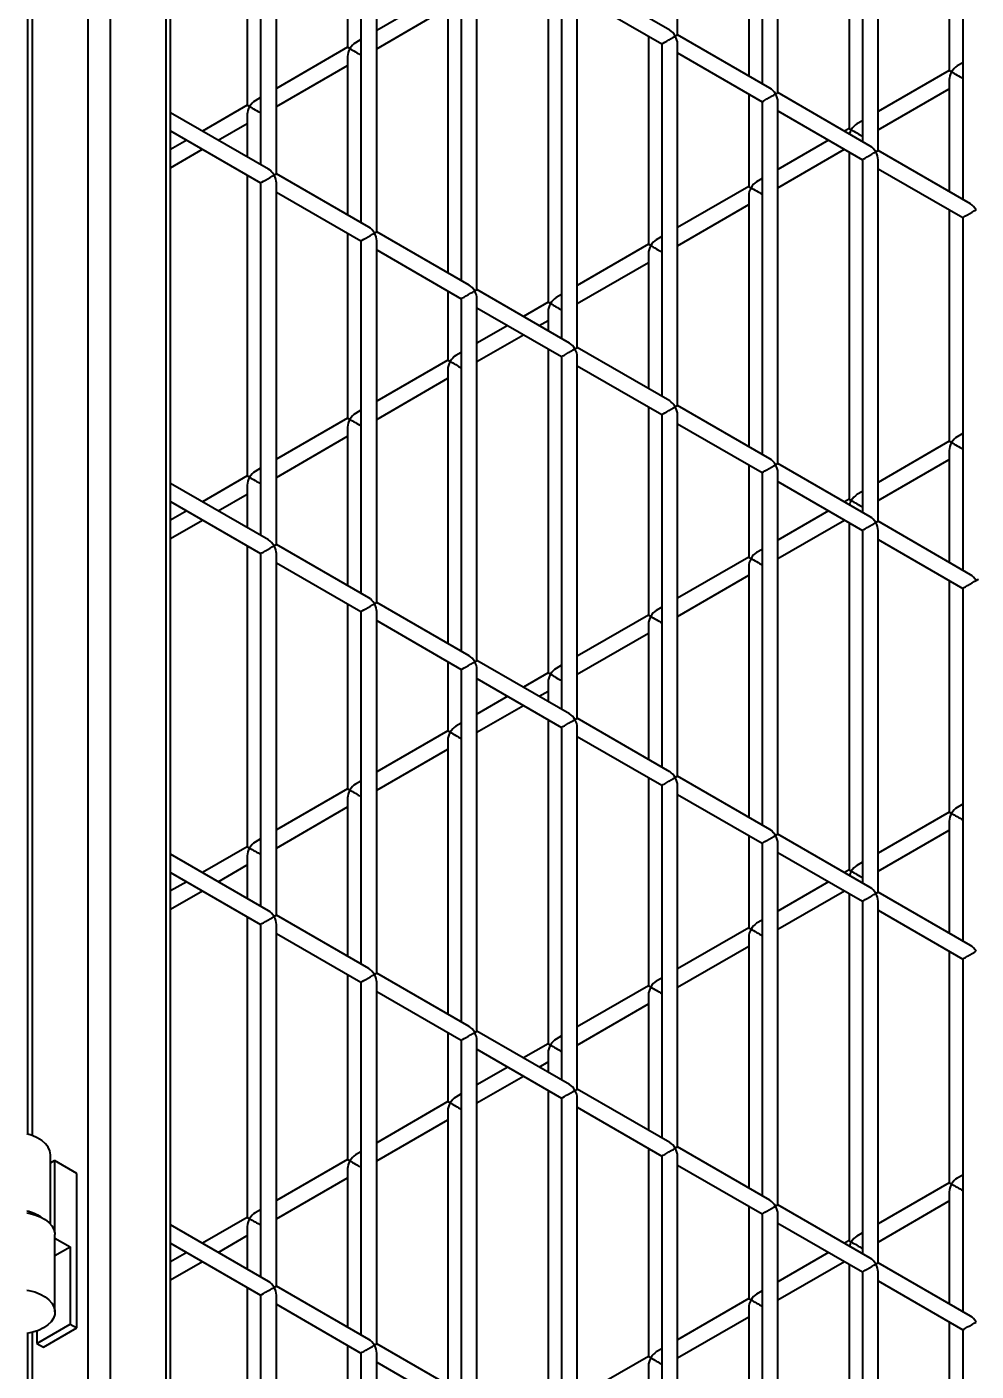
# Model space of a CAD drawing. Header units: millimetres. Extents: x 0 to 420, y 0 to 297.
# Drawn here: x 308.74 to 314.76, y 133.57 to 142.1 of the extents above; entities that cross this region are included whole.
import ezdxf

# ---------------------------------------------------------------- set-up
doc = ezdxf.new("R2010")
doc.units = ezdxf.units.MM

msp = doc.modelspace()

# ---------------------------------------------------------------- linework, layer by layer
at = {"color": 7, "linetype": 'Continuous', "lineweight": 40}
for p, q in [((309.1273, 131.9279), (309.1273, 161.3233)), ((309.2687, 161.2417), (309.2687, 132.0095)), ((309.6223, 132.2137), (309.6223, 160.6293)), ((309.6515, 132.2306), (309.6515, 160.5307)), ((308.7444, 158.3077), (308.7444, 135.0759)), ((312.8684, 142.0496), (312.8684, 144.3435)), ((313.4048, 143.9761), (313.4048, 141.7399)), ((313.5048, 141.6822), (313.5048, 143.9761)), ((313.9563, 143.6577), (313.9563, 141.4551)), ((314.0412, 143.6087), (314.0412, 141.3725)), ((314.1412, 141.3148), (314.1412, 143.6087)), ((310.1379, 143.5103), (310.1379, 141.6024)), ((310.2228, 143.4614), (310.2228, 141.2252)), ((310.3228, 141.1674), (310.3228, 143.4613)), ((313.3199, 143.3816), (313.3199, 141.7889)), ((314.5927, 143.2903), (314.5927, 141.8225)), ((314.6776, 143.2413), (314.6776, 141.0051)), ((310.7743, 143.143), (310.7743, 141.9698)), ((310.8592, 143.094), (310.8592, 140.8578)), ((310.9592, 140.8001), (310.9592, 143.094)), ((311.4956, 142.7266), (311.4956, 140.4904)), ((311.5956, 140.4327), (311.5956, 142.7266)), ((312.0471, 142.4082), (312.0471, 140.353)), ((312.8184, 142.0784), (312.232, 142.4169)), ((311.4107, 142.3372), (310.9592, 142.0765)), ((312.132, 142.3592), (312.132, 140.123)), ((312.232, 140.0653), (312.232, 142.3592)), ((311.4107, 142.2795), (311.4107, 140.5394)), ((312.232, 142.3015), (312.7684, 141.9918)), ((310.9592, 141.9611), (311.4107, 142.2217)), ((310.7743, 141.9698), (310.3228, 141.7092)), ((310.8592, 142.0188), (310.8243, 141.9987)), ((312.6835, 142.0408), (312.6835, 140.7203)), ((312.7684, 141.9918), (312.7684, 139.7556)), ((313.4548, 141.711), (312.8684, 142.0496)), ((312.8684, 139.6979), (312.8684, 141.9918)), ((310.7743, 141.9121), (310.7743, 140.9068)), ((312.8684, 141.9341), (313.4048, 141.6244)), ((310.3228, 141.5937), (310.7743, 141.8544)), ((314.5927, 141.8225), (314.1412, 141.5618)), ((314.6776, 141.8715), (314.6427, 141.8514)), ((314.5927, 141.7648), (314.5927, 141.0541)), ((310.2228, 141.6514), (310.1879, 141.6313)), ((313.3199, 141.6734), (313.3199, 141.0877)), ((314.0912, 141.3437), (313.5048, 141.6822)), ((314.1412, 141.4463), (314.5927, 141.707)), ((310.2728, 141.1963), (309.6515, 141.555)), ((310.1379, 141.6024), (309.8536, 141.4383)), ((310.1379, 141.5447), (310.1379, 141.2742)), ((313.4048, 141.6244), (313.4048, 139.3883)), ((313.5048, 139.3305), (313.5048, 141.6244)), ((313.5048, 141.5667), (314.0412, 141.257)), ((309.9536, 141.3806), (310.1379, 141.487)), ((314.0412, 141.5041), (314.0063, 141.484)), ((309.6515, 141.4395), (310.2228, 141.1097)), ((309.7536, 141.3806), (309.6515, 141.3216)), ((313.8272, 141.3806), (313.5048, 141.1944)), ((313.9563, 141.4551), (313.9272, 141.4383)), ((309.6515, 141.2062), (309.8536, 141.3228)), ((313.5048, 141.079), (313.9272, 141.3228)), ((313.9563, 141.306), (313.9563, 139.1035)), ((314.7276, 140.9763), (314.1412, 141.3148)), ((314.0412, 141.257), (314.0412, 139.0209)), ((314.1412, 138.9631), (314.1412, 141.257)), ((310.1379, 141.1587), (310.1379, 139.2508)), ((310.9092, 140.8289), (310.3228, 141.1675)), ((313.4048, 141.1367), (313.3699, 141.1166)), ((314.1412, 141.1993), (314.6776, 140.8897)), ((310.2228, 141.1097), (310.2228, 138.8735)), ((310.3228, 138.8158), (310.3228, 141.1097)), ((310.3228, 141.052), (310.8592, 140.7423)), ((313.3199, 141.0877), (312.8684, 140.827)), ((312.8684, 140.7116), (313.3199, 140.9723)), ((313.3199, 141.03), (313.3199, 139.4372)), ((314.5927, 140.9386), (314.5927, 139.4708)), ((314.6776, 140.8897), (314.6776, 138.6535)), ((310.7743, 140.7913), (310.7743, 139.6182)), ((311.5456, 140.4615), (310.9592, 140.8001)), ((310.8592, 140.7423), (310.8592, 138.5062)), ((310.9592, 138.4484), (310.9592, 140.7423)), ((312.6835, 140.7203), (312.232, 140.4597)), ((312.7684, 140.7693), (312.7335, 140.7492)), ((310.9592, 140.6846), (311.4956, 140.3749)), ((312.6835, 140.6626), (312.6835, 139.8046)), ((312.232, 140.3442), (312.6835, 140.6049)), ((311.4107, 140.4239), (311.4107, 139.9856)), ((311.4956, 140.3749), (311.4956, 138.1388)), ((312.182, 140.0942), (311.5956, 140.4327)), ((311.5956, 138.081), (311.5956, 140.3749)), ((312.0471, 140.353), (311.8904, 140.2625)), ((312.132, 140.4019), (312.0971, 140.3818)), ((311.5956, 140.3172), (312.132, 140.0076)), ((312.0471, 140.2952), (312.0471, 140.172)), ((311.7904, 140.2047), (311.5956, 140.0923)), ((311.9904, 140.2047), (312.0471, 140.2375)), ((311.5956, 139.9768), (311.8904, 140.147)), ((311.4956, 140.0346), (311.4607, 140.0144)), ((312.0471, 140.0565), (312.0471, 138.0013)), ((312.8184, 139.7268), (312.232, 140.0653)), ((311.4107, 139.9856), (310.9592, 139.7249)), ((311.4107, 139.9278), (311.4107, 138.1878)), ((312.132, 140.0076), (312.132, 137.7714)), ((312.232, 137.7137), (312.232, 140.0076)), ((312.232, 139.9498), (312.7684, 139.6402)), ((310.9592, 139.6094), (311.4107, 139.8701)), ((312.6835, 139.6892), (312.6835, 138.3687)), ((313.4548, 139.3594), (312.8684, 139.6979)), ((310.7743, 139.6182), (310.3228, 139.3575)), ((310.8592, 139.6672), (310.8243, 139.6471)), ((312.7684, 139.6402), (312.7684, 137.404)), ((312.8684, 137.3463), (312.8684, 139.6402)), ((312.8684, 139.5824), (313.4048, 139.2728)), ((310.3228, 139.242), (310.7743, 139.5027)), ((310.7743, 139.5604), (310.7743, 138.5551)), ((314.6776, 139.5198), (314.6427, 139.4997)), ((314.5927, 139.4708), (314.1412, 139.2102)), ((314.5927, 139.4131), (314.5927, 138.7025)), ((314.0912, 138.992), (313.5048, 139.3305)), ((314.1412, 139.0947), (314.5927, 139.3554)), ((310.1379, 139.2508), (309.8536, 139.0867)), ((310.2228, 139.2998), (310.1879, 139.2797)), ((313.3199, 139.3218), (313.3199, 138.7361)), ((313.4048, 139.2728), (313.4048, 137.0366)), ((313.5048, 136.9789), (313.5048, 139.2728)), ((310.2728, 138.8447), (309.6515, 139.2033)), ((310.1379, 139.1931), (310.1379, 138.9225)), ((313.5048, 139.2151), (314.0412, 138.9054)), ((309.6515, 139.0878), (310.2228, 138.7581)), ((309.9536, 139.0289), (310.1379, 139.1353)), ((313.9563, 139.1035), (313.9272, 139.0867)), ((314.0412, 139.1524), (314.0063, 139.1323)), ((309.7536, 139.0289), (309.6515, 138.97)), ((313.8272, 139.0289), (313.5048, 138.8428)), ((309.6515, 138.8545), (309.8536, 138.9712)), ((313.5048, 138.7273), (313.9272, 138.9712)), ((313.9563, 138.9544), (313.9563, 136.7518)), ((314.0412, 138.9054), (314.0412, 136.6692)), ((314.7276, 138.6246), (314.1412, 138.9631)), ((314.1412, 136.6115), (314.1412, 138.9054)), ((310.9092, 138.4773), (310.3228, 138.8158)), ((314.1412, 138.8477), (314.6776, 138.538)), ((310.1379, 138.8071), (310.1379, 136.8992)), ((310.2228, 138.7581), (310.2228, 136.5219)), ((310.3228, 136.4642), (310.3228, 138.7581)), ((313.3199, 138.7361), (312.8684, 138.4754)), ((313.4048, 138.7851), (313.3699, 138.7649)), ((310.3228, 138.7003), (310.8592, 138.3907)), ((313.3199, 138.6783), (313.3199, 137.0856)), ((312.8684, 138.3599), (313.3199, 138.6206)), ((314.5927, 138.587), (314.5927, 137.1192)), ((314.6776, 138.538), (314.6776, 136.3019)), ((310.7743, 138.4397), (310.7743, 137.2665)), ((310.8592, 138.3907), (310.8592, 136.1545)), ((311.5456, 138.1099), (310.9592, 138.4484)), ((310.9592, 136.0968), (310.9592, 138.3907)), ((312.7684, 138.4177), (312.7335, 138.3976)), ((310.9592, 138.333), (311.4956, 138.0233)), ((312.6835, 138.3687), (312.232, 138.108)), ((312.6835, 138.311), (312.6835, 137.453)), ((312.232, 137.9926), (312.6835, 138.2532)), ((311.4107, 138.0723), (311.4107, 137.6339)), ((312.182, 137.7425), (311.5956, 138.081)), ((312.132, 138.0503), (312.0971, 138.0302)), ((311.4956, 138.0233), (311.4956, 135.7871)), ((311.5956, 135.7294), (311.5956, 138.0233)), ((311.5956, 137.9656), (312.132, 137.6559)), ((312.0471, 138.0013), (311.8904, 137.9108)), ((311.9904, 137.8531), (312.0471, 137.8858)), ((312.0471, 137.9436), (312.0471, 137.8204)), ((311.7904, 137.8531), (311.5956, 137.7406)), ((311.5956, 137.6252), (311.8904, 137.7954)), ((312.8184, 137.3751), (312.232, 137.7137)), ((311.4107, 137.6339), (310.9592, 137.3733)), ((311.4956, 137.6829), (311.4607, 137.6628)), ((312.0471, 137.7049), (312.0471, 135.6497)), ((312.132, 137.6559), (312.132, 135.4198)), ((312.232, 135.362), (312.232, 137.6559)), ((311.4107, 137.5762), (311.4107, 135.8361)), ((312.232, 137.5982), (312.7684, 137.2885)), ((310.9592, 137.2578), (311.4107, 137.5185)), ((310.8592, 137.3155), (310.8243, 137.2954)), ((312.6835, 137.3375), (312.6835, 136.0171)), ((312.7684, 137.2885), (312.7684, 135.0524)), ((313.4548, 137.0078), (312.8684, 137.3463)), ((312.8684, 134.9946), (312.8684, 137.2885)), ((310.7743, 137.2665), (310.3228, 137.0059)), ((310.7743, 137.2088), (310.7743, 136.2035)), ((312.8684, 137.2308), (313.4048, 136.9212)), ((310.3228, 136.8904), (310.7743, 137.1511)), ((314.5927, 137.1192), (314.1412, 136.8585)), ((314.6776, 137.1682), (314.6427, 137.1481)), ((314.5927, 137.0615), (314.5927, 136.3508)), ((310.2228, 136.9481), (310.1879, 136.928)), ((313.3199, 136.9701), (313.3199, 136.3844)), ((314.0912, 136.6404), (313.5048, 136.9789)), ((314.1412, 136.7431), (314.5927, 137.0037)), ((310.1379, 136.8992), (309.8536, 136.735)), ((313.4048, 136.9212), (313.4048, 134.685)), ((313.5048, 134.6273), (313.5048, 136.9212)), ((313.5048, 136.8634), (314.0412, 136.5538)), ((310.2728, 136.493), (309.6515, 136.8517)), ((309.9536, 136.6773), (310.1379, 136.7837)), ((310.1379, 136.8414), (310.1379, 136.5709)), ((314.0412, 136.8008), (314.0063, 136.7807)), ((309.6515, 136.7362), (310.2228, 136.4064)), ((313.9563, 136.7518), (313.9272, 136.735)), ((309.7536, 136.6773), (309.6515, 136.6184)), ((309.6515, 136.5029), (309.8536, 136.6196)), ((313.8272, 136.6773), (313.5048, 136.4912)), ((313.5048, 136.3757), (313.9272, 136.6196)), ((313.9563, 136.6028), (313.9563, 134.4002)), ((314.7276, 136.273), (314.1412, 136.6115)), ((314.0412, 136.5538), (314.0412, 134.3176)), ((314.1412, 134.2599), (314.1412, 136.5538)), ((310.1379, 136.4554), (310.1379, 134.5475)), ((310.9092, 136.1257), (310.3228, 136.4642)), ((313.4048, 136.4334), (313.3699, 136.4133)), ((314.1412, 136.496), (314.6776, 136.1864)), ((310.2228, 136.4064), (310.2228, 134.1703)), ((310.3228, 134.1125), (310.3228, 136.4064)), ((310.3228, 136.3487), (310.8592, 136.0391)), ((313.3199, 136.3844), (312.8684, 136.1238)), ((312.8684, 136.0083), (313.3199, 136.269)), ((313.3199, 136.3267), (313.3199, 134.734)), ((314.5927, 136.2354), (314.5927, 134.7676)), ((314.6776, 136.1864), (314.6776, 133.9502)), ((310.7743, 136.088), (310.7743, 134.9149)), ((311.5456, 135.7583), (310.9592, 136.0968)), ((310.8592, 136.0391), (310.8592, 133.8029)), ((310.9592, 133.7452), (310.9592, 136.0391)), ((312.6835, 136.0171), (312.232, 135.7564)), ((312.7684, 136.066), (312.7335, 136.0459)), ((310.9592, 135.9813), (311.4956, 135.6717)), ((312.6835, 135.9593), (312.6835, 135.1014)), ((312.232, 135.6409), (312.6835, 135.9016)), ((311.4107, 135.7207), (311.4107, 135.2823)), ((311.4956, 135.6717), (311.4956, 133.4355)), ((312.182, 135.3909), (311.5956, 135.7294)), ((311.5956, 133.3778), (311.5956, 135.6717)), ((312.132, 135.6987), (312.0971, 135.6785)), ((311.5956, 135.6139), (312.132, 135.3043)), ((312.0471, 135.6497), (311.8904, 135.5592)), ((312.0471, 135.5919), (312.0471, 135.4687)), ((311.7904, 135.5015), (311.5956, 135.389)), ((311.9904, 135.5015), (312.0471, 135.5342)), ((311.5956, 135.2735), (311.8904, 135.4437)), ((311.4956, 135.3313), (311.4607, 135.3112)), ((312.0471, 135.3533), (312.0471, 133.298)), ((312.8184, 135.0235), (312.232, 135.362)), ((311.4107, 135.2823), (310.9592, 135.0216)), ((312.132, 135.3043), (312.132, 133.0681)), ((312.232, 133.0104), (312.232, 135.3043)), ((312.232, 135.2466), (312.7684, 134.9369)), ((310.9592, 134.9062), (311.4107, 135.1668)), ((311.4107, 135.2246), (311.4107, 133.4845)), ((312.6835, 134.9859), (312.6835, 133.6654)), ((313.4548, 134.6561), (312.8684, 134.9946)), ((308.8894, 134.5054), (308.8894, 134.945)), ((308.8894, 134.8933), (308.9152, 134.9082)), ((308.9152, 134.9082), (308.9152, 134.4591)), ((309.0566, 134.8266), (308.9152, 134.9082)), ((310.7743, 134.9149), (310.3228, 134.6542)), ((310.8592, 134.9639), (310.8243, 134.9438)), ((312.7684, 134.9369), (312.7684, 132.7007)), ((312.8684, 132.643), (312.8684, 134.9369)), ((309.0566, 133.8467), (309.0566, 134.8266)), ((310.7743, 134.8572), (310.7743, 133.8519)), ((312.8684, 134.8792), (313.4048, 134.5695)), ((314.6776, 134.8166), (314.6427, 134.7964)), ((310.3228, 134.5388), (310.7743, 134.7994)), ((314.5927, 134.7676), (314.1412, 134.5069)), ((314.1412, 134.3914), (314.5927, 134.6521)), ((314.5927, 134.7098), (314.5927, 133.9992)), ((310.2228, 134.5965), (310.1879, 134.5764)), ((313.3199, 134.6185), (313.3199, 134.0328)), ((313.4048, 134.5695), (313.4048, 132.3333)), ((314.0912, 134.2887), (313.5048, 134.6273)), ((313.5048, 132.2756), (313.5048, 134.5695)), ((310.2728, 134.1414), (309.6515, 134.5)), ((310.1379, 134.5475), (309.8536, 134.3834)), ((310.1379, 134.4898), (310.1379, 134.2193)), ((313.5048, 134.5118), (314.0412, 134.2021)), ((308.9177, 133.9488), (308.9177, 134.4387)), ((308.9177, 134.4169), (309.0141, 134.3612)), ((309.6515, 134.3846), (310.2228, 134.0548)), ((309.9536, 134.3257), (310.1379, 134.4321)), ((313.9563, 134.4002), (313.9272, 134.3834)), ((314.0412, 134.4492), (314.0063, 134.4291)), ((308.9177, 134.3055), (309.0141, 134.3612)), ((309.0141, 134.3612), (309.0141, 133.8712)), ((309.7536, 134.3257), (309.6515, 134.2667)), ((313.8272, 134.3257), (313.5048, 134.1395)), ((309.6515, 134.1513), (309.8536, 134.2679)), ((313.5048, 134.0241), (313.9272, 134.2679)), ((313.9563, 134.2511), (313.9563, 132.0486)), ((314.7276, 133.9214), (314.1412, 134.2599)), ((314.0412, 134.2021), (314.0412, 131.966)), ((314.1412, 131.9082), (314.1412, 134.2021)), ((314.1412, 134.1444), (314.6776, 133.8348)), ((310.1379, 134.1038), (310.1379, 132.1959)), ((310.2228, 134.0548), (310.2228, 131.9008)), ((310.9092, 133.774), (310.3228, 134.1125)), ((310.3228, 131.8431), (310.3228, 134.0548)), ((313.4048, 134.0818), (313.3699, 134.0617)), ((310.3228, 133.9971), (310.8592, 133.6874)), ((313.3199, 134.0328), (312.8684, 133.7721)), ((313.3199, 133.9751), (313.3199, 132.3823)), ((308.802, 133.7488), (309.0141, 133.8712)), ((309.0141, 133.8712), (309.0566, 133.8467)), ((312.8684, 133.6567), (313.3199, 133.9173)), ((314.5927, 133.8837), (314.5927, 132.4159)), ((308.7444, 133.8114), (308.7444, 131.7069)), ((308.802, 133.8271), (308.802, 133.7488)), ((308.8444, 133.7243), (309.0566, 133.8467)), ((314.6776, 133.8348), (314.6776, 131.5986)), ((308.802, 133.7488), (308.8444, 133.7243)), ((310.7743, 133.7364), (310.7743, 132.5633)), ((311.5456, 133.4066), (310.9592, 133.7452)), ((312.7684, 133.7144), (312.7335, 133.6943)), ((310.8592, 133.6874), (310.8592, 131.5334)), ((310.9592, 131.4757), (310.9592, 133.6874)), ((310.9592, 133.6297), (311.4956, 133.32)), ((312.6835, 133.6654), (312.232, 133.4048)), ((312.6835, 133.6077), (312.6835, 132.7497))]:
    msp.add_line(p, q, dxfattribs=at)
at = {"color": 8, "linetype": 'Continuous', "lineweight": 40}
for p, q in [((308.7737, 158.3143), (308.7737, 135.0667)), ((308.7737, 133.8181), (308.7737, 131.7238))]:
    msp.add_line(p, q, dxfattribs=at)
at = {"color": 7, "linetype": 'Continuous', "lineweight": 40, "flags": 128}
for points in [[(308.8894, 134.945), (308.8894, 134.9454), (308.8857, 134.9695), (308.8752, 134.9929), (308.8579, 135.015), (308.8345, 135.0352), (308.8056, 135.0527), (308.7721, 135.0673), (308.7394, 135.0772)], [(308.7394, 134.577), (308.7508, 134.5748), (308.7891, 134.5649), (308.8239, 134.5514), (308.8544, 134.5347), (308.8796, 134.5153), (308.8988, 134.4938), (308.9115, 134.4707), (308.9173, 134.4467), (308.9177, 134.4387)], [(308.7394, 134.087), (308.7508, 134.0849), (308.7891, 134.075), (308.8239, 134.0614), (308.8544, 134.0448), (308.8796, 134.0254), (308.8988, 134.0038), (308.9115, 133.9807), (308.9173, 133.9567), (308.9161, 133.9325), (308.9079, 133.9088), (308.8929, 133.8861), (308.8715, 133.8653), (308.8444, 133.8467), (308.8124, 133.8311), (308.7762, 133.8188), (308.7394, 133.8105)]]:
    msp.add_lwpolyline(points, dxfattribs=at)
at = {"color": 7, "linetype": 'Continuous', "lineweight": 40}
msp.add_arc((308.6737, 134.3093), 0.2857, 56.89677, 76.70873, dxfattribs=at)
for centre, major_axis, ratio, start_param, end_param in [((312.8184, 142.0207), (-0.0354, 0.0612), 0.577335, 4.712348, 5.497828), ((310.8243, 141.941), (0.05, -0.0289), 0.00007, 3.141633, 3.927031), ((310.8243, 141.941), (0.0354, 0.0612), 0.577335, 0.785358, 1.570837), ((312.8184, 142.0207), (0.05, 0.0289), 0.00007, 3.141552, 5.497747), ((312.8184, 142.0207), (0.05, 0.0289), 0.00007, 5.497747, 6.283145), ((312.8184, 142.0207), (-0.0354, 0.0612), 0.577335, 3.92695, 4.712348), ((310.8243, 141.941), (0.0354, 0.0612), 0.577335, 1.570837, 2.356235), ((310.8243, 141.941), (0.05, -0.0289), 0.00007, 3.927031, 5.483713), ((314.6427, 141.7936), (0.05, -0.0289), 0.00007, 3.141633, 3.927031), ((314.6427, 141.7936), (0.0354, 0.0612), 0.577335, 1.570837, 2.356235), ((314.6427, 141.7936), (0.0354, 0.0612), 0.577335, 0.785358, 1.570837), ((314.6427, 141.7936), (0.05, -0.0289), 0.00007, 3.927031, 5.483713), ((310.1879, 141.5736), (0.0354, 0.0612), 0.577335, 0.785358, 1.570837), ((313.4548, 141.6533), (0.05, 0.0289), 0.00007, 3.141552, 5.497747), ((313.4548, 141.6533), (-0.0354, 0.0612), 0.577335, 4.712348, 5.497828), ((313.4548, 141.6533), (0.05, 0.0289), 0.00007, 5.497747, 6.283145), ((313.4548, 141.6533), (-0.0354, 0.0612), 0.577335, 3.92695, 4.712348), ((310.1879, 141.5736), (0.05, -0.0289), 0.00007, 3.141633, 3.927031), ((310.1879, 141.5736), (0.0354, 0.0612), 0.577335, 1.570837, 2.356235), ((310.1879, 141.5736), (0.05, -0.0289), 0.00007, 3.927031, 5.483713), ((314.0063, 141.4262), (0.0354, 0.0612), 0.577335, 0.785358, 1.570837), ((314.0063, 141.4262), (0.05, -0.0289), 0.00007, 3.141633, 3.927031), ((314.0063, 141.4262), (0.0354, 0.0612), 0.577335, 1.570837, 1.994966), ((314.0063, 141.4262), (0.05, -0.0289), 0.00007, 3.927031, 5.483713), ((314.0912, 141.2859), (0.05, 0.0289), 0.00007, 3.141552, 5.497747), ((314.0912, 141.2859), (-0.0354, 0.0612), 0.577335, 4.712348, 5.497828), ((314.0912, 141.2859), (0.05, 0.0289), 0.00007, 5.497747, 6.283145), ((314.0912, 141.2859), (-0.0354, 0.0612), 0.577335, 3.92695, 4.712348), ((310.2728, 141.1386), (0.05, 0.0289), 0.00007, 3.141552, 5.497747), ((310.2728, 141.1386), (-0.0354, 0.0612), 0.577335, 4.712348, 5.497828), ((310.2728, 141.1386), (0.05, 0.0289), 0.00007, 5.497747, 6.283145), ((310.2728, 141.1386), (-0.0354, 0.0612), 0.577335, 3.92695, 4.712348), ((313.3699, 141.0589), (0.05, -0.0289), 0.00007, 3.141633, 3.927031), ((313.3699, 141.0589), (0.0354, 0.0612), 0.577335, 1.570837, 2.356235), ((313.3699, 141.0589), (0.0354, 0.0612), 0.577335, 0.785358, 1.570837), ((313.3699, 141.0589), (0.05, -0.0289), 0.00007, 3.927031, 5.483713), ((314.7276, 140.9185), (-0.0354, 0.0612), 0.577335, 4.712348, 5.497828), ((314.7276, 140.9185), (0.05, 0.0289), 0.00007, 3.141552, 5.497747), ((310.9092, 140.7712), (0.05, 0.0289), 0.00007, 3.141552, 5.497747), ((310.9092, 140.7712), (-0.0354, 0.0612), 0.577335, 4.712348, 5.497828), ((310.9092, 140.7712), (0.05, 0.0289), 0.00007, 5.497747, 6.283145), ((310.9092, 140.7712), (-0.0354, 0.0612), 0.577335, 3.92695, 4.712348), ((312.7335, 140.6915), (0.05, -0.0289), 0.00007, 3.141633, 3.927031), ((312.7335, 140.6915), (0.0354, 0.0612), 0.577335, 1.570837, 2.356235), ((312.7335, 140.6915), (0.0354, 0.0612), 0.577335, 0.785358, 1.570837), ((312.7335, 140.6915), (0.05, -0.0289), 0.00007, 3.927031, 5.483713), ((311.5456, 140.4038), (-0.0354, 0.0612), 0.577335, 4.712348, 5.497828), ((311.5456, 140.4038), (0.05, 0.0289), 0.00007, 3.141552, 5.497747), ((311.5456, 140.4038), (0.05, 0.0289), 0.00007, 5.497747, 6.283145), ((311.5456, 140.4038), (-0.0354, 0.0612), 0.577335, 3.92695, 4.712348), ((312.0971, 140.3241), (0.05, -0.0289), 0.00007, 3.141633, 3.927031), ((312.0971, 140.3241), (0.0354, 0.0612), 0.577335, 0.785358, 1.570837), ((312.0971, 140.3241), (0.0354, 0.0612), 0.577335, 1.570837, 2.356235), ((312.0971, 140.3241), (0.05, -0.0289), 0.00007, 3.927031, 5.483713), ((312.182, 140.0364), (-0.0354, 0.0612), 0.577335, 4.712348, 5.497828), ((311.4607, 139.9567), (0.0354, 0.0612), 0.577335, 0.785358, 1.570837), ((312.182, 140.0364), (0.05, 0.0289), 0.00007, 3.141552, 5.497747), ((312.182, 140.0364), (0.05, 0.0289), 0.00007, 5.497747, 6.283145), ((312.182, 140.0364), (-0.0354, 0.0612), 0.577335, 3.92695, 4.712348), ((311.4607, 139.9567), (0.05, -0.0289), 0.00007, 3.141633, 3.927031), ((311.4607, 139.9567), (0.0354, 0.0612), 0.577335, 1.570837, 2.356235), ((311.4607, 139.9567), (0.05, -0.0289), 0.00007, 3.927031, 5.483713), ((312.8184, 139.669), (0.05, 0.0289), 0.00007, 3.141552, 5.497747), ((312.8184, 139.669), (-0.0354, 0.0612), 0.577335, 4.712348, 5.497828), ((312.8184, 139.669), (0.05, 0.0289), 0.00007, 5.497747, 6.283145), ((312.8184, 139.669), (-0.0354, 0.0612), 0.577335, 3.92695, 4.712348), ((310.8243, 139.5893), (0.05, -0.0289), 0.00007, 3.141633, 3.927031), ((310.8243, 139.5893), (0.0354, 0.0612), 0.577335, 1.570837, 2.356235), ((310.8243, 139.5893), (0.0354, 0.0612), 0.577335, 0.785358, 1.570837), ((310.8243, 139.5893), (0.05, -0.0289), 0.00007, 3.927031, 5.483713), ((314.6427, 139.442), (0.0354, 0.0612), 0.577335, 0.785358, 1.570837), ((314.6427, 139.442), (0.05, -0.0289), 0.00007, 3.141633, 3.927031), ((314.6427, 139.442), (0.0354, 0.0612), 0.577335, 1.570837, 2.356235), ((314.6427, 139.442), (0.05, -0.0289), 0.00007, 3.927031, 5.483713), ((313.4548, 139.3017), (-0.0354, 0.0612), 0.577335, 4.712348, 5.497828), ((313.4548, 139.3017), (0.05, 0.0289), 0.00007, 5.497747, 6.283145), ((310.1879, 139.2219), (0.05, -0.0289), 0.00007, 3.141633, 3.927031), ((310.1879, 139.2219), (0.0354, 0.0612), 0.577335, 1.570837, 2.356235), ((310.1879, 139.2219), (0.0354, 0.0612), 0.577335, 0.785358, 1.570837), ((310.1879, 139.2219), (0.05, -0.0289), 0.00007, 3.927031, 5.483713), ((313.4548, 139.3017), (0.05, 0.0289), 0.00007, 3.141552, 5.497747), ((313.4548, 139.3017), (-0.0354, 0.0612), 0.577335, 3.92695, 4.712348), ((314.0063, 139.0746), (0.05, -0.0289), 0.00007, 3.141633, 3.927031), ((314.0063, 139.0746), (0.0354, 0.0612), 0.577335, 1.570837, 1.994966), ((314.0063, 139.0746), (0.0354, 0.0612), 0.577335, 0.785358, 1.570837), ((314.0063, 139.0746), (0.05, -0.0289), 0.00007, 3.927031, 5.483713), ((314.0912, 138.9343), (-0.0354, 0.0612), 0.577335, 4.712348, 5.497828), ((314.0912, 138.9343), (0.05, 0.0289), 0.00007, 3.141552, 5.497747), ((314.0912, 138.9343), (0.05, 0.0289), 0.00007, 5.497747, 6.283145), ((314.0912, 138.9343), (-0.0354, 0.0612), 0.577335, 3.92695, 4.712348), ((310.2728, 138.7869), (-0.0354, 0.0612), 0.577335, 4.712348, 5.497828), ((310.2728, 138.7869), (0.05, 0.0289), 0.00007, 5.497747, 6.283145), ((310.2728, 138.7869), (0.05, 0.0289), 0.00007, 3.141552, 5.497747), ((310.2728, 138.7869), (-0.0354, 0.0612), 0.577335, 3.92695, 4.712348), ((313.3699, 138.7072), (0.05, -0.0289), 0.00007, 3.141633, 3.927031), ((313.3699, 138.7072), (0.0354, 0.0612), 0.577335, 0.785358, 1.570837), ((313.3699, 138.7072), (0.0354, 0.0612), 0.577335, 1.570837, 2.356235), ((313.3699, 138.7072), (0.05, -0.0289), 0.00007, 3.927031, 5.483713), ((314.7276, 138.5669), (0.05, 0.0289), 0.00007, 3.141552, 5.497747), ((314.7276, 138.5669), (-0.0354, 0.0612), 0.577335, 4.712348, 5.497828), ((314.7276, 138.5669), (0.05, 0.0289), 0.00007, 5.497747, 6.283145), ((310.9092, 138.4196), (-0.0354, 0.0612), 0.577335, 4.712348, 5.497828), ((310.9092, 138.4196), (0.05, 0.0289), 0.00007, 3.141552, 5.497747), ((310.9092, 138.4196), (0.05, 0.0289), 0.00007, 5.497747, 6.283145), ((310.9092, 138.4196), (-0.0354, 0.0612), 0.577335, 3.92695, 4.712348), ((312.7335, 138.3398), (0.0354, 0.0612), 0.577335, 0.785358, 1.570837), ((312.7335, 138.3398), (0.05, -0.0289), 0.00007, 3.141633, 3.927031), ((312.7335, 138.3398), (0.0354, 0.0612), 0.577335, 1.570837, 2.356235), ((312.7335, 138.3398), (0.05, -0.0289), 0.00007, 3.927031, 5.483713), ((311.5456, 138.0522), (0.05, 0.0289), 0.00007, 3.141552, 5.497747), ((311.5456, 138.0522), (-0.0354, 0.0612), 0.577335, 4.712348, 5.497828), ((311.5456, 138.0522), (0.05, 0.0289), 0.00007, 5.497747, 6.283145), ((311.5456, 138.0522), (-0.0354, 0.0612), 0.577335, 3.92695, 4.712348), ((312.0971, 137.9724), (0.05, -0.0289), 0.00007, 3.141633, 3.927031), ((312.0971, 137.9724), (0.0354, 0.0612), 0.577335, 1.570837, 2.356235), ((312.0971, 137.9724), (0.0354, 0.0612), 0.577335, 0.785358, 1.570837), ((312.0971, 137.9724), (0.05, -0.0289), 0.00007, 3.927031, 5.483713), ((312.182, 137.6848), (-0.0354, 0.0612), 0.577335, 4.712348, 5.497828), ((312.182, 137.6848), (0.05, 0.0289), 0.00007, 5.497747, 6.283145), ((311.4607, 137.6051), (0.05, -0.0289), 0.00007, 3.141633, 3.927031), ((311.4607, 137.6051), (0.0354, 0.0612), 0.577335, 1.570837, 2.356235), ((311.4607, 137.6051), (0.0354, 0.0612), 0.577335, 0.785358, 1.570837), ((311.4607, 137.6051), (0.05, -0.0289), 0.00007, 3.927031, 5.483713), ((312.182, 137.6848), (0.05, 0.0289), 0.00007, 3.141552, 5.497747), ((312.182, 137.6848), (-0.0354, 0.0612), 0.577335, 3.92695, 4.712348), ((312.8184, 137.3174), (-0.0354, 0.0612), 0.577335, 4.712348, 5.497828), ((310.8243, 137.2377), (0.0354, 0.0612), 0.577335, 0.785358, 1.570837), ((312.8184, 137.3174), (0.05, 0.0289), 0.00007, 3.141552, 5.497747), ((312.8184, 137.3174), (0.05, 0.0289), 0.00007, 5.497747, 6.283145), ((312.8184, 137.3174), (-0.0354, 0.0612), 0.577335, 3.92695, 4.712348), ((310.8243, 137.2377), (0.05, -0.0289), 0.00007, 3.141633, 3.927031), ((310.8243, 137.2377), (0.0354, 0.0612), 0.577335, 1.570837, 2.356235), ((310.8243, 137.2377), (0.05, -0.0289), 0.00007, 3.927031, 5.483713), ((314.6427, 137.0903), (0.05, -0.0289), 0.00007, 3.141633, 3.927031), ((314.6427, 137.0903), (0.0354, 0.0612), 0.577335, 1.570837, 2.356235), ((314.6427, 137.0903), (0.0354, 0.0612), 0.577335, 0.785358, 1.570837), ((314.6427, 137.0903), (0.05, -0.0289), 0.00007, 3.927031, 5.483713), ((313.4548, 136.95), (0.05, 0.0289), 0.00007, 3.141552, 5.497747), ((313.4548, 136.95), (-0.0354, 0.0612), 0.577335, 4.712348, 5.497828), ((313.4548, 136.95), (0.05, 0.0289), 0.00007, 5.497747, 6.283145), ((313.4548, 136.95), (-0.0354, 0.0612), 0.577335, 3.92695, 4.712348), ((310.1879, 136.8703), (0.05, -0.0289), 0.00007, 3.141633, 3.927031), ((310.1879, 136.8703), (0.0354, 0.0612), 0.577335, 1.570837, 2.356235), ((310.1879, 136.8703), (0.0354, 0.0612), 0.577335, 0.785358, 1.570837), ((310.1879, 136.8703), (0.05, -0.0289), 0.00007, 3.927031, 5.483713), ((314.0063, 136.723), (0.0354, 0.0612), 0.577335, 0.785358, 1.570837), ((314.0063, 136.723), (0.05, -0.0289), 0.00007, 3.141633, 3.927031), ((314.0063, 136.723), (0.0354, 0.0612), 0.577335, 1.570837, 1.994966), ((314.0063, 136.723), (0.05, -0.0289), 0.00007, 3.927031, 5.483713), ((314.0912, 136.5826), (0.05, 0.0289), 0.00007, 3.141552, 5.497747), ((314.0912, 136.5826), (-0.0354, 0.0612), 0.577335, 4.712348, 5.497828), ((314.0912, 136.5826), (0.05, 0.0289), 0.00007, 5.497747, 6.283145), ((314.0912, 136.5826), (-0.0354, 0.0612), 0.577335, 3.92695, 4.712348), ((310.2728, 136.4353), (0.05, 0.0289), 0.00007, 3.141552, 5.497747), ((310.2728, 136.4353), (-0.0354, 0.0612), 0.577335, 4.712348, 5.497828), ((310.2728, 136.4353), (0.05, 0.0289), 0.00007, 5.497747, 6.283145), ((310.2728, 136.4353), (-0.0354, 0.0612), 0.577335, 3.92695, 4.712348), ((313.3699, 136.3556), (0.05, -0.0289), 0.00007, 3.141633, 3.927031), ((313.3699, 136.3556), (0.0354, 0.0612), 0.577335, 1.570837, 2.356235), ((313.3699, 136.3556), (0.0354, 0.0612), 0.577335, 0.785358, 1.570837), ((313.3699, 136.3556), (0.05, -0.0289), 0.00007, 3.927031, 5.483713), ((314.7276, 136.2153), (-0.0354, 0.0612), 0.577335, 4.712348, 5.497828), ((314.7276, 136.2153), (0.05, 0.0289), 0.00007, 3.141552, 5.497747), ((310.9092, 136.0679), (0.05, 0.0289), 0.00007, 3.141552, 5.497747), ((310.9092, 136.0679), (-0.0354, 0.0612), 0.577335, 4.712348, 5.497828), ((310.9092, 136.0679), (0.05, 0.0289), 0.00007, 5.497747, 6.283145), ((310.9092, 136.0679), (-0.0354, 0.0612), 0.577335, 3.92695, 4.712348), ((312.7335, 135.9882), (0.05, -0.0289), 0.00007, 3.141633, 3.927031), ((312.7335, 135.9882), (0.0354, 0.0612), 0.577335, 1.570837, 2.356235), ((312.7335, 135.9882), (0.0354, 0.0612), 0.577335, 0.785358, 1.570837), ((312.7335, 135.9882), (0.05, -0.0289), 0.00007, 3.927031, 5.483713), ((311.5456, 135.7005), (-0.0354, 0.0612), 0.577335, 4.712348, 5.497828), ((311.5456, 135.7005), (0.05, 0.0289), 0.00007, 3.141552, 5.497747), ((311.5456, 135.7005), (0.05, 0.0289), 0.00007, 5.497747, 6.283145), ((311.5456, 135.7005), (-0.0354, 0.0612), 0.577335, 3.92695, 4.712348), ((312.0971, 135.6208), (0.0354, 0.0612), 0.577335, 0.785358, 1.570837), ((312.0971, 135.6208), (0.05, -0.0289), 0.00007, 3.141633, 3.927031), ((312.0971, 135.6208), (0.0354, 0.0612), 0.577335, 1.570837, 2.356235), ((312.0971, 135.6208), (0.05, -0.0289), 0.00007, 3.927031, 5.483713), ((312.182, 135.3332), (0.05, 0.0289), 0.00007, 3.141552, 5.497747), ((312.182, 135.3332), (-0.0354, 0.0612), 0.577335, 4.712348, 5.497828), ((312.182, 135.3332), (0.05, 0.0289), 0.00007, 5.497747, 6.283145), ((312.182, 135.3332), (-0.0354, 0.0612), 0.577335, 3.92695, 4.712348), ((311.4607, 135.2534), (0.05, -0.0289), 0.00007, 3.141633, 3.927031), ((311.4607, 135.2534), (0.0354, 0.0612), 0.577335, 1.570837, 2.356235), ((311.4607, 135.2534), (0.0354, 0.0612), 0.577335, 0.785358, 1.570837), ((311.4607, 135.2534), (0.05, -0.0289), 0.00007, 3.927031, 5.483713), ((312.8184, 134.9658), (0.05, 0.0289), 0.00007, 3.141552, 5.497747), ((312.8184, 134.9658), (-0.0354, 0.0612), 0.577335, 4.712348, 5.497828), ((312.8184, 134.9658), (0.05, 0.0289), 0.00007, 5.497747, 6.283145), ((312.8184, 134.9658), (-0.0354, 0.0612), 0.577335, 3.92695, 4.712348), ((310.8243, 134.886), (0.05, -0.0289), 0.00007, 3.141633, 3.927031), ((310.8243, 134.886), (0.0354, 0.0612), 0.577335, 1.570837, 2.356235), ((310.8243, 134.886), (0.0354, 0.0612), 0.577335, 0.785358, 1.570837), ((310.8243, 134.886), (0.05, -0.0289), 0.00007, 3.927031, 5.483713), ((314.6427, 134.7387), (0.05, -0.0289), 0.00007, 3.141633, 3.927031), ((314.6427, 134.7387), (0.0354, 0.0612), 0.577335, 1.570837, 2.356235), ((314.6427, 134.7387), (0.0354, 0.0612), 0.577335, 0.785358, 1.570837), ((314.6427, 134.7387), (0.05, -0.0289), 0.00007, 3.927031, 5.483713), ((313.4548, 134.5984), (-0.0354, 0.0612), 0.577335, 4.712348, 5.497828), ((310.1879, 134.5187), (0.0354, 0.0612), 0.577335, 0.785358, 1.570837), ((313.4548, 134.5984), (0.05, 0.0289), 0.00007, 3.141552, 5.497747), ((313.4548, 134.5984), (0.05, 0.0289), 0.00007, 5.497747, 6.283145), ((313.4548, 134.5984), (-0.0354, 0.0612), 0.577335, 3.92695, 4.712348), ((310.1879, 134.5187), (0.05, -0.0289), 0.00007, 3.141633, 3.927031), ((310.1879, 134.5187), (0.0354, 0.0612), 0.577335, 1.570837, 2.356235), ((310.1879, 134.5187), (0.05, -0.0289), 0.00007, 3.927031, 5.483713), ((314.0063, 134.3713), (0.05, -0.0289), 0.00007, 3.141633, 3.927031), ((314.0063, 134.3713), (0.0354, 0.0612), 0.577335, 1.570837, 1.994966), ((314.0063, 134.3713), (0.0354, 0.0612), 0.577335, 0.785358, 1.570837), ((314.0063, 134.3713), (0.05, -0.0289), 0.00007, 3.927031, 5.483713), ((314.0912, 134.231), (0.05, 0.0289), 0.00007, 3.141552, 5.497747), ((314.0912, 134.231), (-0.0354, 0.0612), 0.577335, 4.712348, 5.497828), ((314.0912, 134.231), (0.05, 0.0289), 0.00007, 5.497747, 6.283145), ((314.0912, 134.231), (-0.0354, 0.0612), 0.577335, 3.92695, 4.712348), ((310.2728, 134.0837), (-0.0354, 0.0612), 0.577335, 4.712348, 5.497828), ((310.2728, 134.0837), (0.05, 0.0289), 0.00007, 3.141552, 5.497747), ((310.2728, 134.0837), (0.05, 0.0289), 0.00007, 5.497747, 6.283145), ((310.2728, 134.0837), (-0.0354, 0.0612), 0.577335, 3.92695, 4.712348), ((313.3699, 134.0039), (0.0354, 0.0612), 0.577335, 0.785358, 1.570837), ((313.3699, 134.0039), (0.05, -0.0289), 0.00007, 3.141633, 3.927031), ((313.3699, 134.0039), (0.0354, 0.0612), 0.577335, 1.570837, 2.356235), ((313.3699, 134.0039), (0.05, -0.0289), 0.00007, 3.927031, 5.483713), ((314.7276, 133.8636), (0.05, 0.0289), 0.00007, 3.141552, 5.497747), ((314.7276, 133.8636), (-0.0354, 0.0612), 0.577335, 4.712348, 5.497828), ((310.9092, 133.7163), (0.05, 0.0289), 0.00007, 3.141552, 5.497747), ((310.9092, 133.7163), (-0.0354, 0.0612), 0.577335, 4.712348, 5.497828), ((310.9092, 133.7163), (0.05, 0.0289), 0.00007, 5.497747, 6.283145), ((310.9092, 133.7163), (-0.0354, 0.0612), 0.577335, 3.92695, 4.712348), ((312.7335, 133.6366), (0.05, -0.0289), 0.00007, 3.141633, 3.927031), ((312.7335, 133.6366), (0.0354, 0.0612), 0.577335, 1.570837, 2.356235), ((312.7335, 133.6366), (0.0354, 0.0612), 0.577335, 0.785358, 1.570837), ((312.7335, 133.6366), (0.05, -0.0289), 0.00007, 3.927031, 5.483713)]:
    msp.add_ellipse(centre, major_axis=major_axis, ratio=ratio, start_param=start_param, end_param=end_param, dxfattribs=at)

doc.saveas('drawing.dxf')
